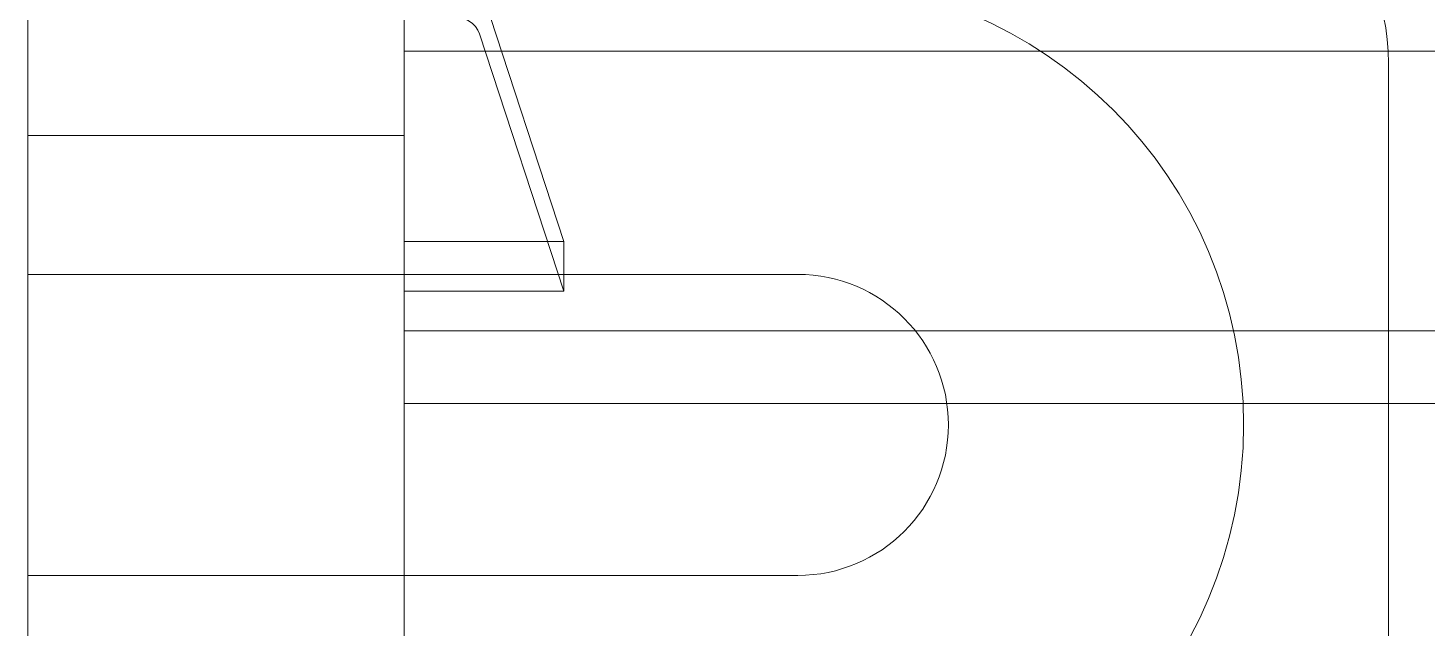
# Model space of a CAD drawing. Header units: millimetres. Extents: x 42151 to 59780, y 37376 to 44547.
# Drawn here: x 47650.11 to 47674.28, y 43010.11 to 43020.48 of the extents above; entities that cross this region are included whole.
import ezdxf

# ---------------------------------------------------------------- set-up
doc = ezdxf.new("R2010")
doc.units = ezdxf.units.MM
doc.set_wipeout_variables(frame=1)
doc.layers.add('! NO PLOT !', color=7, linetype='Continuous', true_color=0xff75dd, plot=False)
doc.layers.add('000-PI-Oprema', color=30, linetype='Continuous', lineweight=5)

# ---------------------------------------------------------------- blocks, each defined once
blk = doc.blocks.new('Shrack distriblock 125A')
blk.add_wipeout([(50953.151, 45336.978), (51024.151, 45336.978), (51024.151, 45240.978), (51017.651, 45240.978), (51017.651, 45241.478), (50959.651, 45241.478), (50959.651, 45240.978), (50953.151, 45240.978), (50953.151, 45241.478)]).dxf.layer = '! NO PLOT !'
at = {"layer": '000-PI-Oprema'}
for p, q in [((50953.151, 45272.808), (50953.151, 45307.148)), ((50953.151, 45272.808), (50953.151, 45307.148)), ((50959.651, 45307.148), (50959.651, 45272.808)), ((50959.651, 45307.148), (50959.651, 45272.808)), ((50960.95, 45296.547), (50962.405, 45292.1)), ((50960.95, 45296.547), (50962.405, 45292.1)), ((50962.405, 45291.24), (50960.95, 45295.687)), ((50962.405, 45291.24), (50960.95, 45295.687)), ((50959.651, 45295.384), (51017.651, 45295.384)), ((50959.651, 45295.384), (51017.651, 45295.384)), ((50976.651, 45295.178), (50976.651, 45282.678)), ((50976.651, 45295.178), (50976.651, 45282.678)), ((50953.151, 45293.928), (50959.651, 45293.928)), ((50953.151, 45293.928), (50959.651, 45293.928)), ((50959.651, 45292.1), (50962.405, 45292.1)), ((50959.651, 45292.1), (50962.405, 45292.1)), ((50962.405, 45292.1), (50962.405, 45291.24)), ((50962.405, 45292.1), (50962.405, 45291.24)), ((50953.151, 45291.528), (50959.651, 45291.528)), ((50953.151, 45291.528), (50959.651, 45291.528)), ((50966.451, 45291.528), (50959.651, 45291.528)), ((50966.451, 45291.528), (50959.651, 45291.528)), ((50962.405, 45291.24), (50959.651, 45291.24)), ((50962.405, 45291.24), (50959.651, 45291.24)), ((51017.651, 45290.552), (50959.651, 45290.552)), ((51017.651, 45290.552), (50959.651, 45290.552)), ((51017.651, 45289.297), (50959.651, 45289.297)), ((51017.651, 45289.297), (50959.651, 45289.297)), ((50953.151, 45286.328), (50959.651, 45286.328)), ((50953.151, 45286.328), (50959.651, 45286.328)), ((50959.651, 45286.328), (50966.451, 45286.328)), ((50959.651, 45286.328), (50966.451, 45286.328))]:
    blk.add_line(p, q, dxfattribs=at)
for centre, radius, start in [((50972.651, 45295.178), 4, 0), ((50972.651, 45295.178), 4, 0), ((50966.451, 45288.928), 7.7, 270), ((50966.451, 45288.928), 7.7, 270), ((50966.451, 45288.928), 2.6, 270), ((50966.451, 45288.928), 2.6, 270)]:
    blk.add_arc(centre, radius, start, 90, dxfattribs=at)
blk.add_ellipse((50960.467, 45295.581), major_axis=(0.5, 0), ratio=0.819152, start_param=0.261799, end_param=1.570796, dxfattribs=at)
blk.add_ellipse((50960.467, 45295.581), major_axis=(0.5, 0), ratio=0.819152, start_param=0.261799, end_param=1.570796, dxfattribs=at)

msp = doc.modelspace()

# ---------------------------------------------------------------- block references
at = {"layer": '000-PI-Oprema'}
msp.add_blockref('Shrack distriblock 125A', (-3303.042, -2275.31), dxfattribs=at)

doc.saveas('drawing.dxf')
